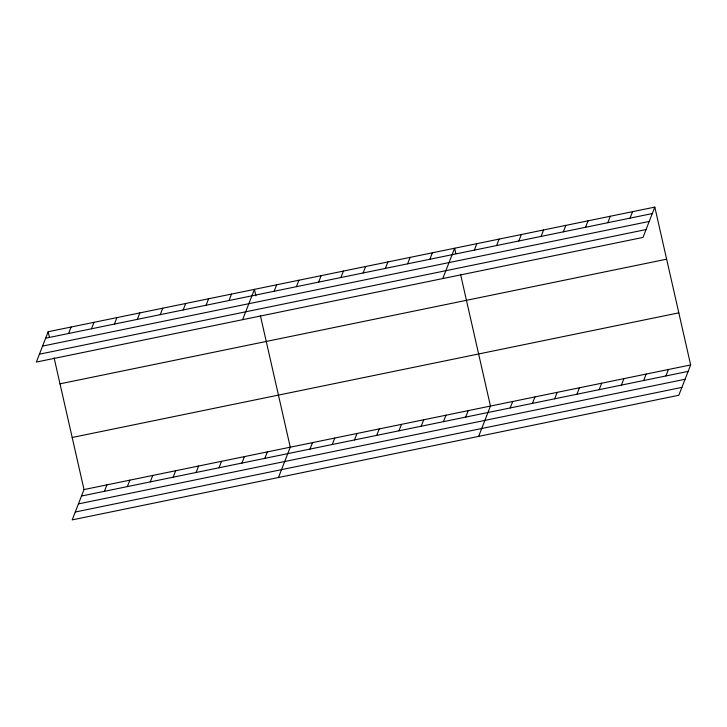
<?xml version="1.0" encoding="UTF-8"?>
<svg xmlns="http://www.w3.org/2000/svg" width="727" height="727" viewBox="0 0 727 727"><rect width="100%" height="100%" fill="white"/><g stroke="black" fill="none" stroke-linecap="round" stroke-linejoin="round"><path stroke-width="1.09" d="M48.173 331.739L36.35 362.064L642.986 237.429L654.809 207.104L48.173 331.739L49.409 337.164M68.574 333.493L71.092 327.032M91.493 328.786L94.01 322.325M114.403 324.078L116.929 317.617M137.321 319.371L139.838 312.91M54.089 357.784L84.014 489.571L72.191 519.896L678.827 395.261L690.65 364.936L654.809 207.104M160.24 314.664L162.757 308.203M104.415 491.316L106.933 484.864M183.159 309.947L185.676 303.495M127.334 486.608L129.851 480.147M206.077 305.24L208.594 298.788M150.253 481.901L152.77 475.44M228.996 300.533L231.513 294.072M173.162 477.194L175.689 470.732M242.609 319.689L254.432 289.364L255.904 295.88M196.081 472.486L198.598 466.025M274.152 291.254L276.669 284.793M219 467.779L221.517 461.318M296.398 286.683L298.915 280.231M241.918 463.072L244.436 456.611M318.644 282.112L321.161 275.66M264.837 458.355L267.354 451.903M340.881 277.55L343.398 271.089M278.45 477.521L290.273 447.196L260.339 315.409M363.127 272.979L365.645 266.518M309.993 449.077L312.519 442.625M385.374 268.408L387.891 261.947M332.239 444.515L334.756 438.054M407.611 263.837L410.128 257.376M354.485 439.944L357.002 433.483M429.857 259.266L432.374 252.805M376.722 435.373L379.249 428.912M442.798 278.559L454.62 248.234L455.847 253.659M398.969 430.802L401.486 424.341M474.34 250.124L476.857 243.663M421.215 426.231L423.732 419.77M496.586 245.553L499.104 239.101M443.452 421.66L445.978 415.199M518.833 240.982L521.35 234.53M465.698 417.089L468.215 410.628M541.07 236.42L543.587 229.959M478.639 436.391L490.461 406.066L460.536 274.279M563.316 231.849L565.833 225.388M510.181 407.947L512.708 401.495M585.562 227.278L588.079 220.817M532.428 403.385L534.945 396.924M607.799 222.707L610.317 216.246M554.674 398.814L557.191 392.353M630.045 218.136L632.563 211.675M576.911 394.243L579.437 387.782M599.157 389.672L601.674 383.211M621.403 385.101L623.92 378.64M643.649 380.53L646.167 374.069M665.887 375.959L668.404 369.498M45.656 338.2L652.292 213.565M42.584 346.079L649.22 221.444M39.422 354.194L646.058 229.559M60.005 383.829L666.632 259.185M72.191 437.481L678.818 312.846M84.014 489.571L690.65 364.936M81.497 496.023L688.133 371.388M78.425 503.902L685.061 379.267M75.263 512.017L681.899 387.382"/></g></svg>
